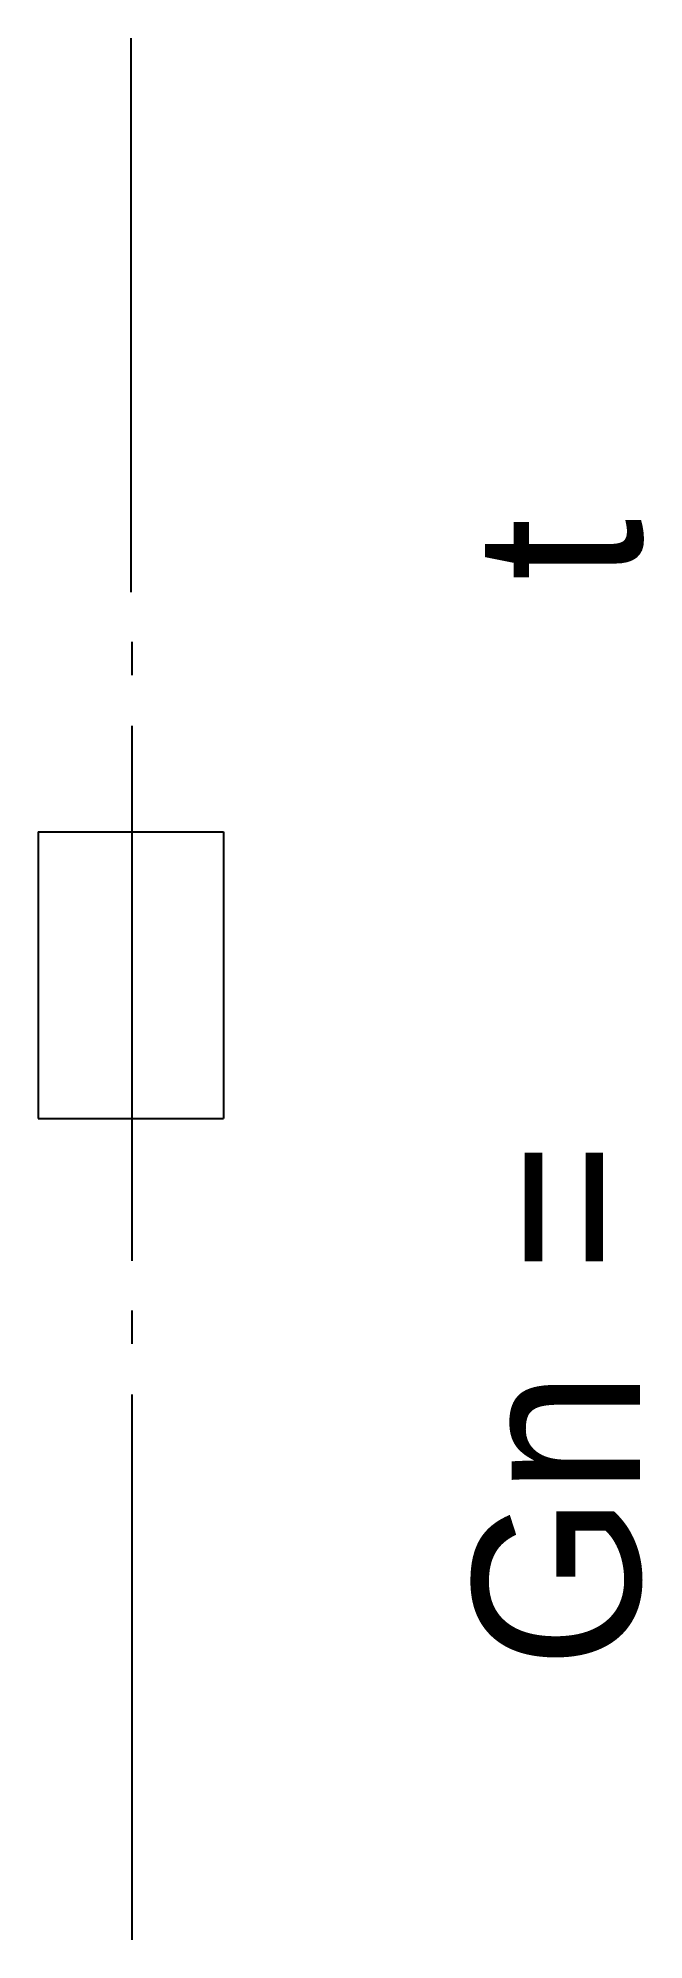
# Model space of a CAD drawing. Header units: metres. Extents: x 13533.4 to 13539.8, y 18461.8 to 18481.7.
import ezdxf

# ---------------------------------------------------------------- set-up
doc = ezdxf.new("R2010")
doc.units = ezdxf.units.M
doc.layers.add('PUB_DIM', color=90, linetype='Continuous')
doc.layers.add('PUB_TEXT', color=7, linetype='Continuous')

msp = doc.modelspace()

# ---------------------------------------------------------------- linework, layer by layer
for points in [[(13534.39, 18481.68), (13534.39, 18475.88)], [(13534.4, 18475.36), (13534.4, 18475.01)], [(13534.4, 18474.48), (13534.4, 18468.88)], [(13534.4, 18468.36), (13534.4, 18468.01)], [(13534.4, 18467.48), (13534.4, 18461.77)]]:
    msp.add_lwpolyline(points)
at = {"layer": 'PUB_DIM'}
for p, q in [((13533.42, 18473.37), (13533.42, 18470.37)), ((13533.42, 18473.37), (13535.36, 18473.37)), ((13535.36, 18473.37), (13535.36, 18470.37)), ((13533.42, 18470.37), (13535.36, 18470.37))]:
    msp.add_line(p, q, dxfattribs=at)

# ---------------------------------------------------------------- texts
at = {"layer": 'PUB_TEXT'}
for s, p in [('t', (13539.74, 18476)), ('=', (13539.76, 18468.76)), ('Gn', (13539.72, 18464.61))]:
    msp.add_text(s, height=1.75, rotation=90, dxfattribs=at).set_placement(p)

doc.saveas('drawing.dxf')
